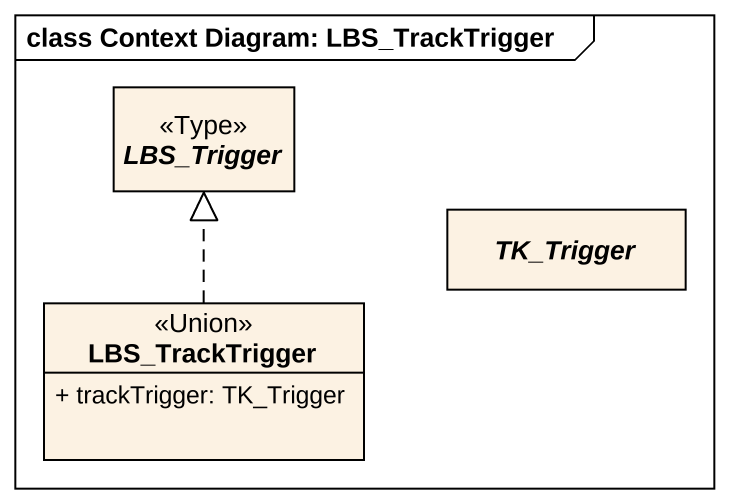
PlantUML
@startuml
mainframe class Context Diagram: LBS_TrackTrigger
hide circle
hide empty members
skinparam classAttributeIconSize 0
abstract class LBS_Trigger <<Type>>
abstract class TK_Trigger
class LBS_TrackTrigger <<Union>> {
  + trackTrigger: TK_Trigger
}
LBS_TrackTrigger .up.|> LBS_Trigger
@enduml
